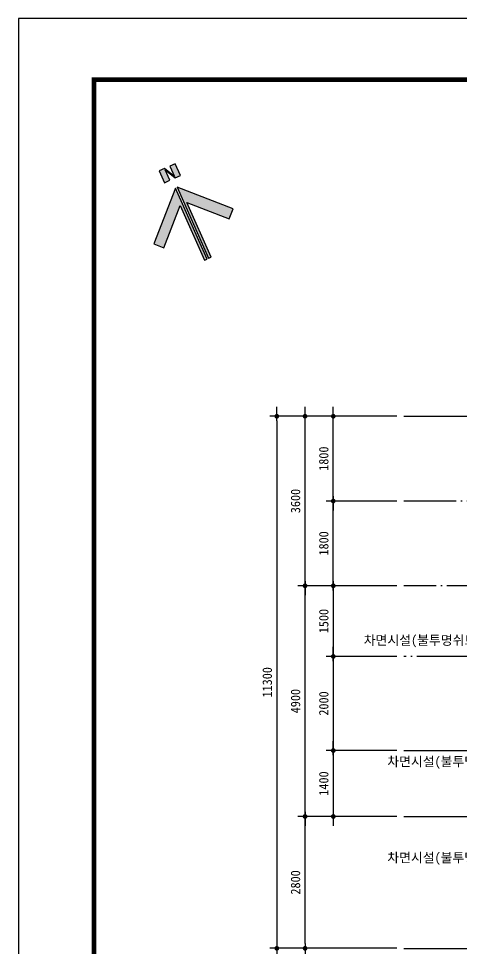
# Model space of a CAD drawing. Header units: millimetres. Extents: x 0 to 42050, y 0 to 29700.
# Drawn here: x 0 to 9407, y 9952 to 29700 of the extents above; entities that cross this region are included whole.
import ezdxf
from ezdxf.enums import TextEntityAlignment as Align

# ---------------------------------------------------------------- set-up
doc = ezdxf.new("R2010")
doc.units = ezdxf.units.MM
doc.header["$LTSCALE"] = 100
doc.linetypes.add('CEN', pattern=[52.3, 50, -1, 0.3, -1])
for name, color, linetype in [('CEN', 1, 'CEN'), ('RXANNOT', 6, 'Continuous'), ('RXDIM', 7, 'Continuous'), ('RXLEADER', 7, 'Continuous')]:
    doc.layers.add(name, color=color, linetype=linetype)
doc.styles.add('굴림체', font='')
doc.styles.get('굴림체').set_extended_font_data('GulimChe')
doc.dimstyles.new('NDIM 100', dxfattribs={"dimscale": 100, "dimtxt": 2, "dimasz": 1, "dimexe": 1.5, "dimexo": 1.5, "dimgap": 1, "dimtad": 1, "dimdec": 0, "dimtxsty": '굴림체', "dimblk1": '_RXDOT', "dimblk2": '_RXDOT', "dimsah": 1, "dimcen": 3, "dimclrd": 6, "dimclre": 6, "dimclrt": 3, "dimazin": 3, "dimtfac": 1, "dimtdec": 0, "dimtix": 1, "dimtmove": 2, "dimatfit": 3, "dimldrblk": '_RXDOT'})

# ---------------------------------------------------------------- blocks, each defined once
blk = doc.blocks.new('A$C641937F6')
h = blk.add_hatch(color=256)
h.paths.add_polyline_path([(17.12, 41.85), (19.62, 37), (22.12, 37), (22.12, 42.5), (19.62, 42.5), (19.62, 37.65), (17.12, 42.5), (14.62, 42.5), (14.62, 37), (17.12, 37)])
h.paths.add_polyline_path([(18.75, 0), (19.95, 0), (19.95, 25.44), (33.57, 11.82), (36.75, 15), (18.75, 33)])
h.paths.add_polyline_path([(18, 0), (18, 33), (0, 15), (3.18, 11.82), (16.8, 25.44), (16.8, 0)])
for points in [[(17.12, 41.85), (19.62, 37), (22.12, 37), (22.12, 42.5), (19.62, 42.5), (19.62, 37.65), (17.12, 42.5), (14.62, 42.5), (14.62, 37), (17.12, 37)], [(18, 0), (18, 33), (0, 15), (3.18, 11.82), (16.8, 25.44), (16.8, 0), (18, 0)], [(18.75, 0), (19.95, 0), (19.95, 25.44), (33.57, 11.82), (36.75, 15), (18.75, 33), (18.75, 0)]]:
    blk.add_lwpolyline(points, close=True)
blk = doc.blocks.new('A$C4838202B')
at = {"color": 2, "const_width": 2}
blk.add_lwpolyline([(32, 26), (810, 26), (810, 568), (32, 568)], close=True, dxfattribs=at)
at = {"layer": 'DEFPOINTS'}
blk.add_lwpolyline([(0, 0), (841, 0), (841, 594), (0, 594)], close=True, dxfattribs=at)
blk = doc.blocks.new('_RXDOT')
at = {"color": 0, "linetype": 'ByBlock'}
blk.add_line((-1, 0), (2, 0), dxfattribs=at)
at = {"color": 0, "linetype": 'ByBlock', "const_width": 0.5}
blk.add_lwpolyline([(-0.25, 0, 1), (0.25, 0, 1)], format="xyb", close=True, dxfattribs=at)
blk = doc.blocks.new('*D27')
at = {"layer": 'DEFPOINTS', "color": 0, "transparency": 16777216}
for p in [(6085, 12754), (8185, 12754), (8185, 9954)]:
    blk.add_point(p, dxfattribs=at)
at = {"layer": 'RXDIM', "color": 6, "lineweight": -2, "transparency": 16777216}
for p, q in [((8035, 12754), (5935, 12754)), ((6085, 10054), (6085, 12654)), ((8035, 9954), (5935, 9954))]:
    blk.add_line(p, q, dxfattribs=at)
at = {"layer": 'RXDIM', "color": 6, "lineweight": -2, "transparency": 16777216, "xscale": 100, "yscale": 100, "zscale": 100}
for p, rotation in [((6085, 12754), 90), ((6085, 9954), 270)]:
    blk.add_blockref('_RXDOT', p, dxfattribs=dict(at, rotation=rotation))
at = {"layer": 'RXDIM', "color": 3, "transparency": 16777216, "insert": (5883, 11354), "char_height": 200, "attachment_point": 5, "rotation": 90, "style": '굴림체'}
blk.add_mtext('\\A1;2800', dxfattribs=at)
blk = doc.blocks.new('*D28')
at = {"layer": 'DEFPOINTS', "color": 0, "transparency": 16777216}
for p in [(6085, 17654), (8185, 17654), (8185, 12754)]:
    blk.add_point(p, dxfattribs=at)
at = {"layer": 'RXDIM', "color": 6, "lineweight": -2, "transparency": 16777216}
for p, q in [((8035, 17654), (5935, 17654)), ((6085, 12854), (6085, 17554)), ((8035, 12754), (5935, 12754))]:
    blk.add_line(p, q, dxfattribs=at)
at = {"layer": 'RXDIM', "color": 6, "lineweight": -2, "transparency": 16777216, "xscale": 100, "yscale": 100, "zscale": 100}
for p, rotation in [((6085, 17654), 90), ((6085, 12754), 270)]:
    blk.add_blockref('_RXDOT', p, dxfattribs=dict(at, rotation=rotation))
at = {"layer": 'RXDIM', "color": 3, "transparency": 16777216, "insert": (5883, 15204), "char_height": 200, "attachment_point": 5, "rotation": 90, "style": '굴림체'}
blk.add_mtext('\\A1;4900', dxfattribs=at)
blk = doc.blocks.new('*D29')
at = {"layer": 'DEFPOINTS', "color": 0, "transparency": 16777216}
for p in [(6685, 19454), (8185, 19454), (8185, 17654)]:
    blk.add_point(p, dxfattribs=at)
at = {"layer": 'RXDIM', "color": 6, "lineweight": -2, "transparency": 16777216}
for p, q in [((8035, 19454), (6535, 19454)), ((6685, 17754), (6685, 19354)), ((8035, 17654), (6535, 17654))]:
    blk.add_line(p, q, dxfattribs=at)
at = {"layer": 'RXDIM', "color": 6, "lineweight": -2, "transparency": 16777216, "xscale": 100, "yscale": 100, "zscale": 100}
for p, rotation in [((6685, 19454), 90), ((6685, 17654), 270)]:
    blk.add_blockref('_RXDOT', p, dxfattribs=dict(at, rotation=rotation))
at = {"layer": 'RXDIM', "color": 3, "transparency": 16777216, "insert": (6483, 18554), "char_height": 200, "attachment_point": 5, "rotation": 90, "style": '굴림체'}
blk.add_mtext('\\A1;1800', dxfattribs=at)
blk = doc.blocks.new('*D30')
at = {"layer": 'DEFPOINTS', "color": 0, "transparency": 16777216}
for p in [(6685, 21254), (8185, 21254), (8185, 19454)]:
    blk.add_point(p, dxfattribs=at)
at = {"layer": 'RXDIM', "color": 6, "lineweight": -2, "transparency": 16777216}
for p, q in [((8035, 21254), (6535, 21254)), ((6685, 19554), (6685, 21154)), ((8035, 19454), (6535, 19454))]:
    blk.add_line(p, q, dxfattribs=at)
at = {"layer": 'RXDIM', "color": 6, "lineweight": -2, "transparency": 16777216, "xscale": 100, "yscale": 100, "zscale": 100}
for p, rotation in [((6685, 21254), 90), ((6685, 19454), 270)]:
    blk.add_blockref('_RXDOT', p, dxfattribs=dict(at, rotation=rotation))
at = {"layer": 'RXDIM', "color": 3, "transparency": 16777216, "insert": (6483, 20354), "char_height": 200, "attachment_point": 5, "rotation": 90, "style": '굴림체'}
blk.add_mtext('\\A1;1800', dxfattribs=at)
blk = doc.blocks.new('*D31')
at = {"layer": 'DEFPOINTS', "color": 0, "transparency": 16777216}
for p in [(8185, 21254), (5485, 9954), (8185, 9954)]:
    blk.add_point(p, dxfattribs=at)
at = {"layer": 'RXDIM', "color": 6, "lineweight": -2, "transparency": 16777216}
for p, q in [((8035, 21254), (5335, 21254)), ((5485, 21154), (5485, 10054)), ((8035, 9954), (5335, 9954))]:
    blk.add_line(p, q, dxfattribs=at)
at = {"layer": 'RXDIM', "color": 6, "lineweight": -2, "transparency": 16777216, "xscale": 100, "yscale": 100, "zscale": 100}
for p, rotation in [((5485, 21254), 90), ((5485, 9954), 270)]:
    blk.add_blockref('_RXDOT', p, dxfattribs=dict(at, rotation=rotation))
at = {"layer": 'RXDIM', "color": 3, "transparency": 16777216, "insert": (5283, 15604), "char_height": 200, "attachment_point": 5, "rotation": 90, "style": '굴림체'}
blk.add_mtext('\\A1;11300', dxfattribs=at)
blk = doc.blocks.new('*D50')
at = {"layer": 'DEFPOINTS', "color": 0, "transparency": 16777216}
for p in [(8185, 17654), (6685, 16154), (8185, 16154)]:
    blk.add_point(p, dxfattribs=at)
at = {"layer": 'RXDIM', "color": 6, "lineweight": -2, "transparency": 16777216}
for p, q in [((8035, 17654), (6535, 17654)), ((6685, 17554), (6685, 16254)), ((8035, 16154), (6535, 16154))]:
    blk.add_line(p, q, dxfattribs=at)
at = {"layer": 'RXDIM', "color": 6, "lineweight": -2, "transparency": 16777216, "xscale": 100, "yscale": 100, "zscale": 100}
for p, rotation in [((6685, 17654), 90), ((6685, 16154), 270)]:
    blk.add_blockref('_RXDOT', p, dxfattribs=dict(at, rotation=rotation))
at = {"layer": 'RXDIM', "color": 3, "transparency": 16777216, "insert": (6483, 16904), "char_height": 200, "attachment_point": 5, "rotation": 90, "style": '굴림체'}
blk.add_mtext('\\A1;1500', dxfattribs=at)
blk = doc.blocks.new('*D51')
at = {"layer": 'DEFPOINTS', "color": 0, "transparency": 16777216}
for p in [(8185, 16154), (6685, 14154), (8185, 14154)]:
    blk.add_point(p, dxfattribs=at)
at = {"layer": 'RXDIM', "color": 6, "lineweight": -2, "transparency": 16777216}
for p, q in [((8035, 16154), (6535, 16154)), ((6685, 16054), (6685, 14254)), ((8035, 14154), (6535, 14154))]:
    blk.add_line(p, q, dxfattribs=at)
at = {"layer": 'RXDIM', "color": 6, "lineweight": -2, "transparency": 16777216, "xscale": 100, "yscale": 100, "zscale": 100}
for p, rotation in [((6685, 16154), 90), ((6685, 14154), 270)]:
    blk.add_blockref('_RXDOT', p, dxfattribs=dict(at, rotation=rotation))
at = {"layer": 'RXDIM', "color": 3, "transparency": 16777216, "insert": (6483, 15154), "char_height": 200, "attachment_point": 5, "rotation": 90, "style": '굴림체'}
blk.add_mtext('\\A1;2000', dxfattribs=at)
blk = doc.blocks.new('*D52')
at = {"layer": 'DEFPOINTS', "color": 0, "transparency": 16777216}
for p in [(8185, 14154), (6685, 12754), (8185, 12754)]:
    blk.add_point(p, dxfattribs=at)
at = {"layer": 'RXDIM', "color": 6, "lineweight": -2, "transparency": 16777216}
for p, q in [((8035, 14154), (6535, 14154)), ((6685, 14054), (6685, 12854)), ((8035, 12754), (6535, 12754))]:
    blk.add_line(p, q, dxfattribs=at)
at = {"layer": 'RXDIM', "color": 6, "lineweight": -2, "transparency": 16777216, "xscale": 100, "yscale": 100, "zscale": 100}
for p, rotation in [((6685, 14154), 90), ((6685, 12754), 270)]:
    blk.add_blockref('_RXDOT', p, dxfattribs=dict(at, rotation=rotation))
at = {"layer": 'RXDIM', "color": 3, "transparency": 16777216, "insert": (6483, 13454), "char_height": 200, "attachment_point": 5, "rotation": 90, "style": '굴림체'}
blk.add_mtext('\\A1;1400', dxfattribs=at)
blk = doc.blocks.new('*D53')
at = {"layer": 'DEFPOINTS', "color": 0, "transparency": 16777216}
for p in [(6085, 21254), (8185, 21254), (8185, 17654)]:
    blk.add_point(p, dxfattribs=at)
at = {"layer": 'RXDIM', "color": 6, "lineweight": -2, "transparency": 16777216}
for p, q in [((8035, 21254), (5935, 21254)), ((6085, 17754), (6085, 21154)), ((8035, 17654), (5935, 17654))]:
    blk.add_line(p, q, dxfattribs=at)
at = {"layer": 'RXDIM', "color": 6, "lineweight": -2, "transparency": 16777216, "xscale": 100, "yscale": 100, "zscale": 100}
for p, rotation in [((6085, 21254), 90), ((6085, 17654), 270)]:
    blk.add_blockref('_RXDOT', p, dxfattribs=dict(at, rotation=rotation))
at = {"layer": 'RXDIM', "color": 3, "transparency": 16777216, "insert": (5883, 19454), "char_height": 200, "attachment_point": 5, "rotation": 90, "style": '굴림체'}
blk.add_mtext('\\A1;3600', dxfattribs=at)
blk = doc.blocks.new('*B67', base_point=(11645, 16498))
at = {"layer": 'RXLEADER', "color": 6}
blk.add_lwpolyline([(11595, 16498), (10301, 16498)], dxfattribs=at)
at = {"layer": 'RXLEADER', "color": 6, "const_width": 50}
blk.add_lwpolyline([(11670, 16498, 1), (11620, 16498, 1)], format="xyb", close=True, dxfattribs=at)
at = {"layer": 'RXANNOT', "color": 3, "style": '굴림체'}
blk.add_text('차면시설(불투명쉬트지)', height=200, dxfattribs=at).set_placement((10101, 16498), align=Align.MIDDLE_RIGHT)
blk = doc.blocks.new('*B68', base_point=(12245, 13921))
at = {"layer": 'RXLEADER', "color": 6}
blk.add_lwpolyline([(12195, 13921), (10801, 13921)], dxfattribs=at)
at = {"layer": 'RXLEADER', "color": 6, "const_width": 50}
blk.add_lwpolyline([(12270, 13921, 1), (12220, 13921, 1)], format="xyb", close=True, dxfattribs=at)
at = {"layer": 'RXANNOT', "color": 3, "style": '굴림체'}
blk.add_text('차면시설(불투명쉬트지)', height=200, dxfattribs=at).set_placement((10601, 13921), align=Align.MIDDLE_RIGHT)
blk = doc.blocks.new('*B69', base_point=(12245, 11880))
at = {"layer": 'RXLEADER', "color": 6}
blk.add_lwpolyline([(12195, 11880), (10801, 11880)], dxfattribs=at)
at = {"layer": 'RXLEADER', "color": 6, "const_width": 50}
blk.add_lwpolyline([(12270, 11880, 1), (12220, 11880, 1)], format="xyb", close=True, dxfattribs=at)
at = {"layer": 'RXANNOT', "color": 3, "style": '굴림체'}
blk.add_text('차면시설(불투명쉬트지)', height=200, dxfattribs=at).set_placement((10601, 11880), align=Align.MIDDLE_RIGHT)

msp = doc.modelspace()

# ---------------------------------------------------------------- linework, layer by layer
msp.add_lwpolyline([(37500, 28400), (1600, 28400), (1600, 1300), (37500, 1300)], close=True)
at = {"layer": 'CEN'}
for p, q in [((8185.2, 21253.7), (31357.6, 21253.7)), ((14523.1, 19453.7), (8185.2, 19453.7)), ((19329.6, 17653.7), (8185.2, 17653.7)), ((13463, 16153.7), (8185.2, 16153.7)), ((8185.2, 14153.7), (19195, 14153.7)), ((8185.2, 12753.7), (15936.3, 12753.7)), ((8185.2, 9953.7), (31357.6, 9953.7))]:
    msp.add_line(p, q, dxfattribs=at)

# ---------------------------------------------------------------- block references
at = {"xscale": 50, "yscale": 50, "zscale": 50}
msp.add_blockref('A$C4838202B', (0, 0), dxfattribs=at)
at = {"xscale": 49.99999999993979, "yscale": 50, "zscale": 50, "rotation": 23.94946729215702}
msp.add_blockref('A$C641937F6', (3180.7, 24227.9), dxfattribs=at)
at = {"layer": 'RXLEADER', "color": 6}
for name, p in [('*B67', (11645.2, 16498)), ('*B68', (12245.2, 13921.2)), ('*B69', (12245.2, 11880.2))]:
    msp.add_blockref(name, p, dxfattribs=at)

# ---------------------------------------------------------------- dimensions: what is measured, and where the dimension line sits
at = {"layer": 'RXDIM'}
for base, p1, p2, picture, middle in [((5485.2, 9953.7), (8185.2, 21253.7), (8185.2, 9953.7), '*D31', (5282.6, 15603.7)), ((6085.2, 21253.7), (8185.2, 17653.7), (8185.2, 21253.7), '*D53', (5883, 19453.7)), ((6685.2, 21253.7), (8185.2, 19453.7), (8185.2, 21253.7), '*D30', (6482.6, 20353.7)), ((6685.2, 19453.7), (8185.2, 17653.7), (8185.2, 19453.7), '*D29', (6482.6, 18553.7)), ((6085.2, 17653.7), (8185.2, 12753.7), (8185.2, 17653.7), '*D28', (5882.7, 15203.7)), ((6685.2, 16153.7), (8185.2, 17653.7), (8185.2, 16153.7), '*D50', (6482.6, 16903.7)), ((6685.2, 14153.7), (8185.2, 16153.7), (8185.2, 14153.7), '*D51', (6483, 15153.7)), ((6685.2, 12753.7), (8185.2, 14153.7), (8185.2, 12753.7), '*D52', (6482.6, 13453.7)), ((6085.2, 12753.7), (8185.2, 9953.7), (8185.2, 12753.7), '*D27', (5883, 11353.7))]:
    dim = msp.add_linear_dim(base=base, p1=p1, p2=p2, angle=90, dimstyle='NDIM 100', dxfattribs=at)
    dim.commit()
    dim.dimension.update_dxf_attribs({"geometry": picture, "text_midpoint": middle})

doc.saveas('drawing.dxf')
